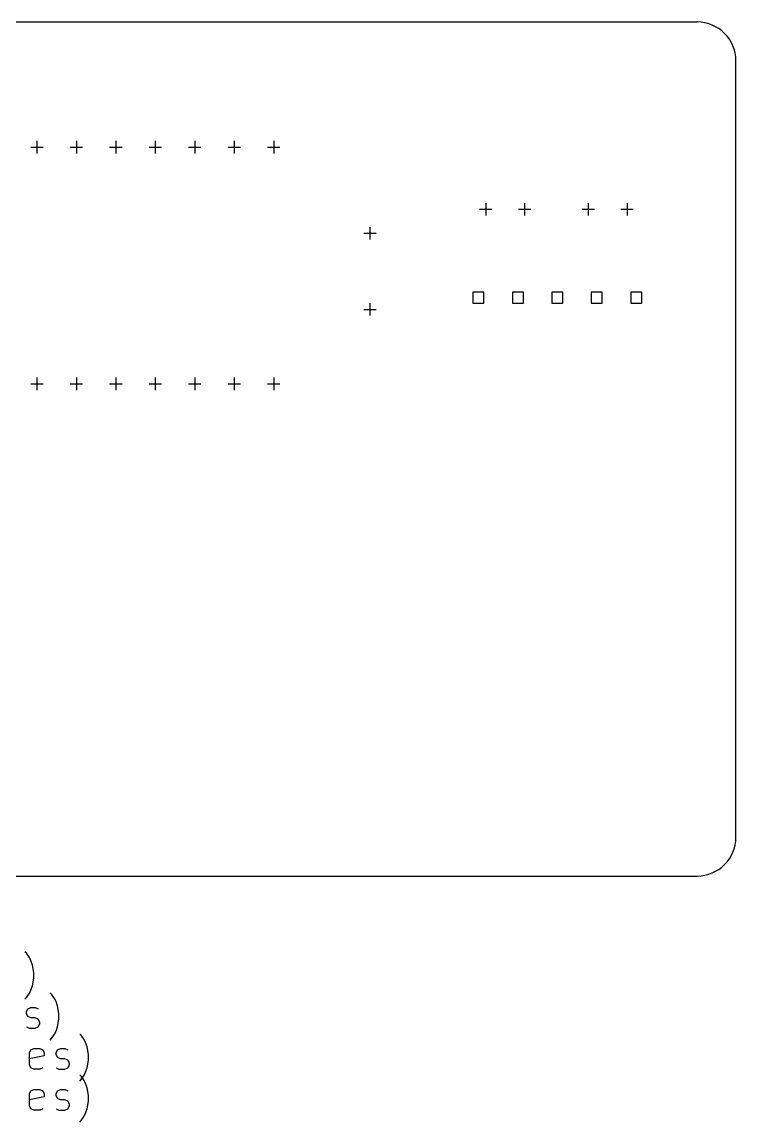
# Model space of a CAD drawing. Extents: x 3.2 to 6.79, y -7.59 to -4.8.
# Drawn here: x 4.982 to 6.791, y -7.586 to -4.797 of the extents above; entities that cross this region are included whole.
import ezdxf

# ---------------------------------------------------------------- set-up
doc = ezdxf.new("R2010")
doc.units = 0
doc.header["$MEASUREMENT"] = 0
doc.layers.add('BLACK', color=7, linetype='CONTINUOUS')

msp = doc.modelspace()

# ---------------------------------------------------------------- linework, layer by layer
at = {"layer": 'BLACK', "linetype": 'CONTINUOUS'}
for p, q in [((3.32874, -4.79724), (6.69291, -4.79724)), ((6.79134, -6.86417), (6.79134, -4.89567)), ((5.01969, -5.09882), (5.01969, -5.13031)), ((5.11969, -5.09882), (5.11969, -5.13031)), ((5.21969, -5.09882), (5.21969, -5.13031)), ((5.31969, -5.09882), (5.31969, -5.13031)), ((5.41969, -5.09882), (5.41969, -5.13031)), ((5.51969, -5.09882), (5.51969, -5.13031)), ((5.61969, -5.09882), (5.61969, -5.13031)), ((5.00394, -5.11457), (5.03543, -5.11457)), ((5.10394, -5.11457), (5.13543, -5.11457)), ((5.20394, -5.11457), (5.23543, -5.11457)), ((5.30394, -5.11457), (5.33543, -5.11457)), ((5.40394, -5.11457), (5.43543, -5.11457)), ((5.50394, -5.11457), (5.53543, -5.11457)), ((5.60394, -5.11457), (5.63543, -5.11457)), ((6.15709, -5.2563), (6.15709, -5.2878)), ((6.25551, -5.2563), (6.25551, -5.2878)), ((6.41693, -5.2563), (6.41693, -5.2878)), ((6.51535, -5.2563), (6.51535, -5.2878)), ((6.14134, -5.27205), (6.17283, -5.27205)), ((6.23976, -5.27205), (6.27126, -5.27205)), ((6.40118, -5.27205), (6.43268, -5.27205)), ((6.49961, -5.27205), (6.5311, -5.27205)), ((5.86378, -5.31732), (5.86378, -5.34882)), ((5.84803, -5.33307), (5.87953, -5.33307)), ((6.1525, -5.48254), (6.12466, -5.48254)), ((6.12466, -5.48254), (6.12466, -5.51038)), ((6.1525, -5.51038), (6.1525, -5.48254)), ((6.2525, -5.48254), (6.22466, -5.48254)), ((6.22466, -5.48254), (6.22466, -5.51038)), ((6.2525, -5.51038), (6.2525, -5.48254)), ((6.3525, -5.48254), (6.32466, -5.48254)), ((6.32466, -5.48254), (6.32466, -5.51038)), ((6.3525, -5.51038), (6.3525, -5.48254)), ((6.4525, -5.48254), (6.42466, -5.48254)), ((6.42466, -5.48254), (6.42466, -5.51038)), ((6.4525, -5.51038), (6.4525, -5.48254)), ((6.5525, -5.48254), (6.52466, -5.48254)), ((6.52466, -5.48254), (6.52466, -5.51038)), ((6.5525, -5.51038), (6.5525, -5.48254)), ((5.86378, -5.51024), (5.86378, -5.54173)), ((6.12466, -5.51038), (6.1525, -5.51038)), ((6.22466, -5.51038), (6.2525, -5.51038)), ((6.32466, -5.51038), (6.3525, -5.51038)), ((6.42466, -5.51038), (6.4525, -5.51038)), ((6.52466, -5.51038), (6.5525, -5.51038)), ((5.84803, -5.52598), (5.87953, -5.52598)), ((5.00394, -5.71457), (5.03543, -5.71457)), ((5.01969, -5.69882), (5.01969, -5.73031)), ((5.10394, -5.71457), (5.13543, -5.71457)), ((5.11969, -5.69882), (5.11969, -5.73031)), ((5.20394, -5.71457), (5.23543, -5.71457)), ((5.21969, -5.69882), (5.21969, -5.73031)), ((5.30394, -5.71457), (5.33543, -5.71457)), ((5.31969, -5.69882), (5.31969, -5.73031)), ((5.40394, -5.71457), (5.43543, -5.71457)), ((5.41969, -5.69882), (5.41969, -5.73031)), ((5.50394, -5.71457), (5.53543, -5.71457)), ((5.51969, -5.69882), (5.51969, -5.73031)), ((5.60394, -5.71457), (5.63543, -5.71457)), ((5.61969, -5.69882), (5.61969, -5.73031)), ((3.32874, -6.9626), (6.69291, -6.9626)), ((4.99311, -7.15824), (4.98936, -7.15449)), ((5.00061, -7.16949), (4.99311, -7.15824)), ((5.00436, -7.17699), (5.00061, -7.16949)), ((5.00811, -7.18824), (5.00436, -7.17699)), ((5.01186, -7.20698), (5.00811, -7.18824)), ((5.00811, -7.24073), (5.01186, -7.22198)), ((5.01186, -7.22198), (5.01186, -7.20698)), ((5.00436, -7.25198), (5.00811, -7.24073)), ((4.98936, -7.27448), (4.99311, -7.27073)), ((4.99311, -7.27073), (5.00061, -7.25948)), ((5.00061, -7.25948), (5.00436, -7.25198)), ((5.05685, -7.26218), (5.0531, -7.25843)), ((5.06435, -7.27343), (5.05685, -7.26218)), ((5.0681, -7.28092), (5.06435, -7.27343)), ((4.99311, -7.30717), (4.99686, -7.29967)), ((4.99311, -7.31092), (4.99311, -7.30717)), ((4.99686, -7.29967), (5.00436, -7.29592)), ((5.00436, -7.29592), (5.01561, -7.29592)), ((5.01561, -7.29592), (5.02311, -7.29967)), ((5.07185, -7.29217), (5.0681, -7.28092)), ((5.0756, -7.31092), (5.07185, -7.29217)), ((4.99686, -7.31842), (4.99311, -7.31092)), ((5.00436, -7.32217), (4.99686, -7.31842)), ((5.01561, -7.32217), (5.00436, -7.32217)), ((5.02311, -7.32592), (5.01561, -7.32217)), ((5.02686, -7.33342), (5.02311, -7.32592)), ((5.02686, -7.33717), (5.02686, -7.33342)), ((5.07185, -7.34467), (5.0756, -7.32592)), ((5.0756, -7.32592), (5.0756, -7.31092)), ((4.99311, -7.34467), (5.00061, -7.34842)), ((5.00061, -7.34842), (5.01561, -7.34842)), ((5.01561, -7.34842), (5.02311, -7.34467)), ((5.02311, -7.34467), (5.02686, -7.33717)), ((5.06435, -7.36341), (5.0681, -7.35591)), ((5.0681, -7.35591), (5.07185, -7.34467)), ((5.13184, -7.36611), (5.12809, -7.36236)), ((5.0531, -7.37841), (5.05685, -7.37466)), ((5.05685, -7.37466), (5.06435, -7.36341)), ((5.13934, -7.37736), (5.13184, -7.36611)), ((5.14309, -7.38486), (5.13934, -7.37736)), ((5.14684, -7.39611), (5.14309, -7.38486)), ((5.00061, -7.41111), (5.00436, -7.40361)), ((5.00061, -7.4411), (5.00061, -7.41111)), ((5.0381, -7.41861), (5.00061, -7.42611)), ((5.00436, -7.40361), (5.01186, -7.39986)), ((5.01186, -7.39986), (5.02686, -7.39986)), ((5.02686, -7.39986), (5.03436, -7.40361)), ((5.03436, -7.40361), (5.0381, -7.41111)), ((5.0381, -7.41111), (5.0381, -7.41861)), ((5.0681, -7.41111), (5.07185, -7.40361)), ((5.0681, -7.41486), (5.0681, -7.41111)), ((5.07185, -7.42236), (5.0681, -7.41486)), ((5.07185, -7.40361), (5.07935, -7.39986)), ((5.07935, -7.39986), (5.0906, -7.39986)), ((5.0906, -7.39986), (5.0981, -7.40361)), ((5.15059, -7.41486), (5.14684, -7.39611)), ((5.15059, -7.42986), (5.15059, -7.41486)), ((5.00436, -7.4486), (5.00061, -7.4411)), ((5.07935, -7.42611), (5.07185, -7.42236)), ((5.0906, -7.42611), (5.07935, -7.42611)), ((5.0981, -7.42986), (5.0906, -7.42611)), ((5.10185, -7.43735), (5.0981, -7.42986)), ((5.0981, -7.4486), (5.10185, -7.4411)), ((5.10185, -7.4411), (5.10185, -7.43735)), ((5.14684, -7.4486), (5.15059, -7.42986)), ((5.01186, -7.45235), (5.00436, -7.4486)), ((5.02686, -7.45235), (5.01186, -7.45235)), ((5.03436, -7.4486), (5.02686, -7.45235)), ((5.0681, -7.4486), (5.0756, -7.45235)), ((5.0756, -7.45235), (5.0906, -7.45235)), ((5.0906, -7.45235), (5.0981, -7.4486)), ((5.13184, -7.47005), (5.12809, -7.4663)), ((5.13184, -7.4786), (5.13934, -7.46735)), ((5.13934, -7.4813), (5.13184, -7.47005)), ((5.13934, -7.46735), (5.14309, -7.45985)), ((5.14309, -7.45985), (5.14684, -7.4486)), ((5.12809, -7.48235), (5.13184, -7.4786)), ((5.14309, -7.4888), (5.13934, -7.4813)), ((5.14684, -7.50005), (5.14309, -7.4888)), ((5.15059, -7.51879), (5.14684, -7.50005)), ((5.00061, -7.51504), (5.00436, -7.50755)), ((5.00061, -7.54504), (5.00061, -7.51504)), ((5.0381, -7.52254), (5.00061, -7.53004)), ((5.00436, -7.50755), (5.01186, -7.5038)), ((5.01186, -7.5038), (5.02686, -7.5038)), ((5.02686, -7.5038), (5.03436, -7.50755)), ((5.03436, -7.50755), (5.0381, -7.51504)), ((5.0381, -7.51504), (5.0381, -7.52254)), ((5.0681, -7.51504), (5.07185, -7.50755)), ((5.0681, -7.51879), (5.0681, -7.51504)), ((5.07185, -7.52629), (5.0681, -7.51879)), ((5.07185, -7.50755), (5.07935, -7.5038)), ((5.07935, -7.53004), (5.07185, -7.52629)), ((5.07935, -7.5038), (5.0906, -7.5038)), ((5.0906, -7.53004), (5.07935, -7.53004)), ((5.0906, -7.5038), (5.0981, -7.50755)), ((5.0981, -7.53379), (5.0906, -7.53004)), ((5.15059, -7.53379), (5.15059, -7.51879)), ((5.00436, -7.55254), (5.00061, -7.54504)), ((5.01186, -7.55629), (5.00436, -7.55254)), ((5.02686, -7.55629), (5.01186, -7.55629)), ((5.03436, -7.55254), (5.02686, -7.55629)), ((5.0681, -7.55254), (5.0756, -7.55629)), ((5.0756, -7.55629), (5.0906, -7.55629)), ((5.0906, -7.55629), (5.0981, -7.55254)), ((5.10185, -7.54129), (5.0981, -7.53379)), ((5.0981, -7.55254), (5.10185, -7.54504)), ((5.10185, -7.54504), (5.10185, -7.54129)), ((5.14309, -7.56379), (5.14684, -7.55254)), ((5.14684, -7.55254), (5.15059, -7.53379)), ((5.12809, -7.58629), (5.13184, -7.58254)), ((5.13184, -7.58254), (5.13934, -7.57129)), ((5.13934, -7.57129), (5.14309, -7.56379))]:
    msp.add_line(p, q, dxfattribs=at)
at = {"layer": 'BLACK'}
for centre, start, end in [((6.69291, -4.89567), 0, 90), ((6.69291, -6.86417), -90, 0)]:
    msp.add_arc(centre, 0.09843, start, end, dxfattribs=at)

doc.saveas('drawing.dxf')
